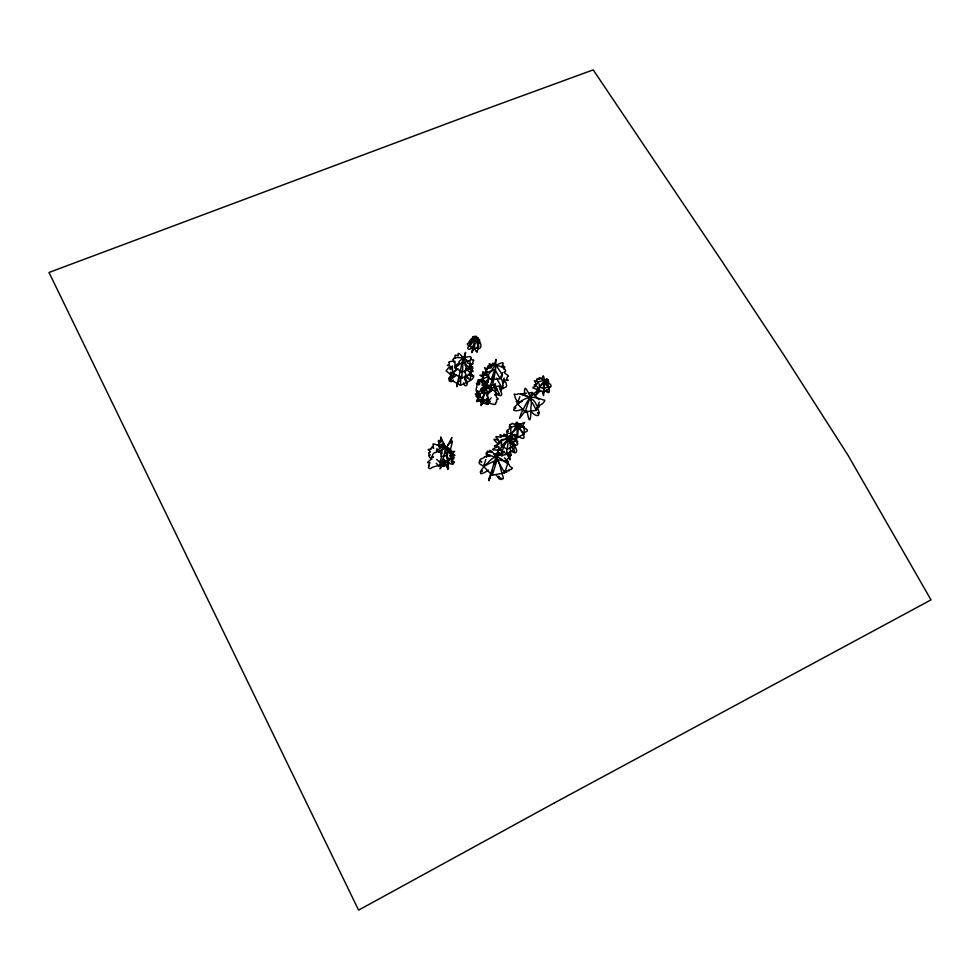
<?xml version="1.0" encoding="UTF-8"?>
<svg xmlns="http://www.w3.org/2000/svg" width="980" height="980" viewBox="0 0 980 980"><rect width="100%" height="100%" fill="white"/><g stroke="black" fill="none" stroke-linecap="round" stroke-linejoin="round"><path stroke-width="1.47" d="M478.534 346.626L475.521 337.72L469.886 346.32L474.198 348.696L478.534 346.626L478.534 342.192M465.757 361.351L469.971 360.628L469.996 368.407L462.487 372.02L454.99 367.819L455.002 361.338M470.51 373.025L470.523 380.461L460.502 385.312L450.482 379.701L450.518 372.253M471.111 363.899L471.123 373.601L461.788 378.109L452.442 372.878L452.466 365.944M469.886 344.838L469.898 341.885M515.345 435.561C515.872 442.556 515.235 439.91 516.497 440.608M486.546 371.677L484.524 367.586L487.391 369.411M516.485 422.356C520.417 421.13 513.042 431.592 510.445 435.377M489.351 478.877L488.824 480.641L490.257 476.329L489.204 479.232M510.899 447.554C509.049 439.64 509.686 442.127 508.265 438.55M543.398 393.531L543.177 392.196L543.263 392.955M482.38 404.042L482.785 402.229L482.491 403.687M539.135 383.829L539.515 386.818L544.059 388.864L544.329 381.624L544.427 382.678M444.381 464.545L444.197 466.076M460.502 385.312L460.906 376.247M461.788 378.109L462.107 371.065M462.487 372.02L462.952 361.828L454.99 367.819M475.974 336.998L475.815 336.642M472.238 351.404L473.61 345.291L473.291 346.393M494.569 391.535L495.488 389.342L496.064 390.04L496.787 389.44L496.799 388.349L495.047 388.852L495.696 387.566L494.778 387.529L494.63 384.981L495.598 383.878L492.83 384.956L492.769 384.099L495.476 370.158L495.99 359.391L494.349 364.964M473.095 348.378C472.385 350.73 474.161 349.505 473.867 347.52M498.943 446.721L498.955 449.416L506.587 453.752L506.966 448.24M508.302 439.885L511.205 434.691L509.245 437.729L510.151 436.884M515.382 425.026L515.468 424.34L517.44 425.871L520.343 423.654L520.013 424.438L524.68 422.368L522.009 426.815L517.489 425.773L516.57 440.632M510.788 426.619L510.825 433.724L517.55 437.448L518.322 427.488L517.428 423.262L514.77 424.597M472.164 351.881L471.931 352.727L473.793 347.68M500.486 455.43L503.965 446.121L508.841 438.06L508.252 439.457L513.238 446.341L507.322 449.281L501.356 445.888L501.307 439.555L509.11 439.444L511.609 437.717L511.229 439.763L513.839 439.444L515.786 439.971L514.549 441.416L517.71 441.441L516.791 442.985L517.599 443.095L517.624 444.626L514.647 445.827L510.935 442.139L511.34 439.922L508.632 440.265L509.514 439.885L508.252 439.457L508.853 438.869L508.314 439.873M507.322 449.281L508.252 439.469L501.356 445.888M444.001 464.863L443.793 466.419M482.16 401.886L481.327 404.789L481.658 403.736M476.072 336.177L478.105 347.741L477.162 352.31L476.109 351.097M443.242 466.394L443.475 464.839M481.67 402.462L481.535 403.417M449.208 378.586L453.899 375.634L449.012 377.937L454.23 373.907L454.169 373.074L452.135 373.111M476.109 350.999L474.271 348.672L475.521 337.72M482.466 375.867L482.932 378.795M481.793 403.307L481.168 405.61L481.964 402.351M542.663 391.388L543.533 395.589L544.562 382.237L546.399 382.151L546.032 382.849L547.783 384.38L546.35 384.405L546.019 382.874M497.436 454.267L498.477 449.869L498.257 450.592M452.148 373.331L450.518 373.405L456.496 369.962L457.048 369.142L455.614 368.897L456.239 368.088M453.691 362.135L454.328 361.853M472.458 351.06L472.262 351.673M487.415 382.874L487.918 380.975L487.268 383.388M450.249 450.396L452.295 442.139L452.344 441.074L451.339 442.801L451.327 440.743L450.469 442.985L451.854 437.533L445.091 450.433L443.352 457.954L441.061 462.719L441.686 462.07L441.331 463.785L442.495 461.225L440.118 468.942L443.585 462.082M478.032 381.159C496.848 381.183 466.015 380.448 483.544 379.395M544.059 388.864L548.016 386.402L544.317 381.661L544.843 380.62L540.433 385.716L536.991 391.853L537.677 390.371L532.875 394.732L533.708 393.311L533.132 393.74L527.485 401.237L521.385 412.85L519.498 418.35L525.243 411.135M459.596 378.635L459.963 377.079M477.848 339.497C479.196 338.468 477.15 337.524 476.305 337.034C474.504 335.895 481.082 339.055 477.689 339.95M468.955 345.695L472.36 339.509L476.011 336.434M482.626 375.058L482.552 372.89L484.39 374.96M507.456 436.762L506.611 433.993L506.709 436.823L507.211 437.484L507.652 435.488L507.885 438.55M457.158 384.479L462.107 362.772L465.537 352.359L464.777 357.957M459.975 378.733L460.086 378.109M458.53 381.735L458.652 381.098L458.309 382.102M482.319 400.967L483.177 398.37M472.911 349.787L473.622 347.349M474.516 341.395C479.159 330.983 466.382 342.547 473.022 338.541M544.476 382.653C545.615 383.217 543.961 382.176 544.99 381.061M442.311 444.234L437.876 444.773L442.874 446.353L440.853 456.435L446.77 455.712L448.228 449.526L443.781 444.063L442.874 446.353L436.406 450.947L436.994 448.473M475.753 339.644L475.276 341.395M472.826 349.946L473.708 347.582M472.336 350.705L472.274 351.048M487.746 382.359L487.758 382.188M482.356 400.832L483.189 398.419M472.813 348.586L472.862 348.084M515.015 435.23L514.892 434.507M498.085 451.658L498.452 450.359L498.097 451.805M498.012 452.123L498.428 449.979M482.626 401.347L483.201 399.276M487.869 381.073L488.444 378.672L482.773 398.909M482.491 401.947L481.94 404.079M544.28 383.217L544.219 383.413M494.288 386.978C491.923 389.783 496.444 385.238 493.969 387.321M467.154 383.609C467.276 386.279 464.251 387.125 463.565 382.947M548.384 387.933C554.3 386.622 549.29 383.094 546.411 381.404C549.18 377.202 544.66 382.335 545.995 379.223C542.112 386.194 551.066 374.924 547.318 382.384M481.572 404.127L481.768 403.405M473.426 345.854L474.541 341.089M487.489 382.592L487.783 381.49M488.922 479.796L490.625 474.222M498.11 450.812L497.95 451.511M482.123 402.768L482.332 401.776M489.008 480.396L489.424 479.024M511.095 438.869L514.071 438.146L513.091 439.493M459.032 380.203L458.628 381.588M482.393 400.367L482.736 399.436M482.197 402.192L481.596 403.821M469.959 380.387L472.446 379.027L473.671 376.786L468.428 374.323L473.855 375.879L469.788 373.711M497.436 452.699L490.747 473.842M486.717 384.675L486.852 384.111M482.405 400.636L482.65 399.913M482.185 401.543L482.43 400.71M497.975 451.204L497.742 452.074L498.036 450.971M526.125 412.433L526.579 410.816L525.452 412.286L525.721 411.404M492.23 470.792L491.874 472.041M474.234 345.205L474.688 343.576M458.101 382.8L456.888 386.769L457.207 384.344M509.147 438.489C504.137 438.869 505.019 439.199 499.543 441.515C497.24 442.274 503.5 442.274 498.612 443.132C497.607 443.695 499.445 444.112 496.002 445.177C490.502 447.554 500.633 445.079 497.277 447.076A4.569 1.629 -16.7 0 1 495.66 447.64C488.199 451.106 496.517 449.293 498.146 450.396A2.817 0.992 -16.8 0 1 498.93 450.09L500.131 449.22M514.659 434.863L515.443 434.569M545.627 380.203L546.999 378.635L546.411 379.909M497.644 453.446L497.987 452.307L497.767 452.907M482.638 399.607L482.442 400.269M495.623 460.11L496.309 457.966M496.541 457.219L497.142 455.271M492.242 475.251L497.142 459.62L508.302 461.715L504.688 472.862L492.242 475.251L483.483 466.443L485.798 459.498M497.411 454.12L497.742 453.066M492.07 471.025L489.008 480.384M514.476 434.483L515.676 435.083M525.354 410.89L525.072 411.747L527.068 411.465L526.689 412.102L524.986 411M494.63 463.111L495.268 461.139M497.754 451.866L497.436 452.723M548.077 380.13L547.93 380.73M455.222 358.166C454.071 353.057 456.558 355.875 458.15 355.813C456.582 347.949 465.966 361.02 465.549 363.727L465.071 365.209L466.835 368.529L466.455 370.22L465.39 369.926L465.524 371.873L464.398 371.396L467.889 378.28L465.316 376.198L465.182 377.827L467.546 383.082L464.716 378.893L467.031 383.548M539.294 402.045L536.354 410.363L525.121 411.882L529.421 399.154M537.922 391.314L538.914 389.709L535.227 396.214M482.895 401.543L484.12 400.514M503.671 368.995C506.17 365.785 503.843 367.745 503.561 365.81C498.943 368.492 505.251 363.213 502.483 362.649C497.926 363.972 492.377 366.483 491.887 370.857C487.771 373.502 487.66 377.312 488.91 379.199C474.896 388.521 492.058 379.37 484.047 386.647M436.762 459.424L439.738 462.34L441.723 456.668M436.235 463.307L439.199 466.211L440.669 461.984M521.875 426.778C525.207 428.64 531.479 430.343 523.749 432.682M525.121 411.882L517.354 403.662L519.841 396.753M491.164 379.677L494.863 369.472L500.168 378.721L491.164 379.677L482.797 371.8L484.267 373.748M489.682 387.088L493.785 375.781M498.587 455.627L499.555 452.981L502.471 455.884M447.248 448.448L447.713 447.578L447.431 448.252M479.698 343.221L479.747 341.016L478.326 339.582L479.624 339.668L478.938 341.53M482.748 402.131L482.552 403.307M500.351 389.097C503.291 387.896 508.485 387.59 506.146 383.891C505.3 376.773 500.682 389.721 504.112 377.998M500.56 391.02L502.85 385.361M538.804 399.632L532.018 392.49L529.898 397.733L531.185 400.257M500.168 378.721L502.679 372.584M488.751 386.083L482.258 379.064L486.068 369.901M481.18 382.31L483.507 376.688M492.732 365.442L488.248 365.908L485.198 373.257L494.863 369.472M544.611 383.523L544.525 386.047M516.411 422.649C515.737 422.723 516.141 425.81 512.185 423.287C511.781 424.61 510.617 424.095 509.478 424.659C511.389 427.28 507.714 424.475 510.066 428.554M510.654 447.48C508.853 445.41 513.14 458.75 507.824 454.12L501.233 455.553M509.527 436.786L510.519 435.341M439.738 462.34L449.11 460.625L452.491 453.115M509.98 436.308L509.514 436.81M509.576 436.896L508.228 439.359M444.026 459.963L444.259 459.399L443.879 460.049M443.34 462.903L442.531 465.659L443.426 464.067M546.522 381.441L548.641 381.343L547.881 382.323M510.531 436.418L510.899 435.892L509.465 437.092M491.176 397.892L488.702 400.845L481.646 399.068L485.161 393.176M490.355 401.31L487.893 404.25L480.874 402.486L483.667 397.794M504.075 451.229L501.429 455.541M544.562 381.722L539.515 386.818M474.002 337.243L472.924 336.961M482.687 393.176L481.156 388.938L485.235 385.189L490.821 385.667L492.364 389.893L488.297 393.654L482.687 393.176L485.112 389.599M547.6 386.598L549.327 387.063L548.359 387.014M510.972 439.555C512.908 435.365 512.43 434.642 510.409 436.627M506.146 460.6L511.425 454.843L509.465 455.529L510.923 454.818L509.87 452.515L510.053 455.014L509.269 452.491L509.355 453.838A4.582 0.956 77.6 0 0 509.735 455.529L509.98 459.877L508.975 457.084M440.473 464.998C437.46 466.211 433.613 466.015 430.171 468.759C426.006 467.57 431.041 466.002 428.554 465.316C432.891 459.216 424.965 465.316 428.591 461.31C433.148 459.363 431.102 452.209 436.198 452.356C440.62 450.482 448.509 445.9 450.188 449.391L447.652 450.494L451.596 450.469L449.575 452.687L454.696 451.363L452.846 452.638L452.956 453.936L450.322 454.855L453.973 454.5L454.941 455.357L452.172 456.864L453.875 457.268L449.624 459.167M542.21 378.721C543.153 373.111 543.741 376.406 544.733 381.269C542.283 380.228 541.119 381.208 537.861 382.114C538.547 383.18 537.285 383.499 535.129 384.662C531.932 385.226 537.616 385.642 535.987 386.402A3.308 1.372 -7.7 0 1 534.762 386.635C529.984 388.007 535.166 388.46 536.476 389.268A2.034 0.845 -7.7 0 1 537.077 389.134L538.584 388.484M477.983 395.834L479.624 393.887M540.642 390.493L536.256 394.573L539.172 389.942L537.983 391.265M480.666 401.163L481.131 401.347M547.379 389.918L543.582 392.282L537.787 389.673L540.666 386.953M511.156 437.386L514.133 434.593M513.998 445.018L515.284 444.761L514.182 445.128M470.829 366.067C472.544 365.332 474.21 369.497 471.013 370.122M545.37 390.689C550.736 395.749 549.633 389.55 548.237 387.174M481.315 399.522C476.207 403.16 475.325 401.763 478.007 398.48C482.491 395.406 477.517 398.431 478.166 397.439C478.926 396.569 476.317 396.912 478.583 395.54C483.361 392.527 482.895 386.635 492.83 384.956M510.825 433.724L518.322 427.488L524.129 426.974L524.202 434.067L517.55 437.448M498.955 449.416L503.144 446.072M452.442 372.878L457.942 368.737M450.482 379.701L456.386 375.267M510.163 438.183L509.331 438.562M488.505 470.18C486.827 471.405 479.11 475.766 480.813 472.593C478.069 471.38 485.835 470.902 480.96 470.694C482.442 468.832 484.377 464.973 487.721 463.124C488.248 461.911 495.255 454.402 498.906 457.77C504.406 460.318 502.495 460.894 509.012 464.312C509.22 467.497 514.427 467.754 511.585 468.869C511.474 470.216 510.788 468.918 508.669 469.873C511.205 471.368 506.305 471.049 505.374 470.302M495.427 392.159C497.019 390.481 495.966 396.202 496.333 397.194C499.702 399.668 497.473 399.485 496.946 399.289C495.513 400.857 498.085 401.861 495.488 402.768C497.632 406.308 490.416 403.319 488.408 402.927M486.68 373.013L486.202 373.625L487.44 374.47M470.89 364.597C475.104 363.776 471.699 363.641 473.193 360.995C476.231 358.704 467.154 360.983 471.441 358.055C470.706 353.939 460.392 359.44 458.873 361.853L459.277 362.747C457.501 364.266 454.059 365.773 456.117 367.182M501.172 449.367L501.454 449.71M523.565 409.579C520.441 409.138 516.95 412.004 513.692 410.228C512.822 407.913 518.775 407.999 514.071 407.607C516.031 405.683 519.535 402.131 521.348 400.943C531.417 394.291 537.714 398.541 544.831 400.257C544.415 401.396 543.214 404.618 537.885 405.757C534.749 405.169 537.052 403.331 534.173 401.249C533.622 399.607 529.531 398.97 529.935 395.883C526.958 390.248 524.043 382.898 524.57 394.438M506.587 453.752L514.133 449.979L511.217 446.868M483.483 466.443L497.142 459.62L504.688 472.862M453.397 380.093C450.849 383.572 447.811 380.595 449.355 378.599M517.354 403.662L522.377 401.298M495.133 391.535C495.255 389.93 477.199 385.03 483.507 389.758C477.211 388.607 483.802 393.164 476.586 390.787C476.954 393.629 481.964 393.764 475.288 393.972C477.64 396.226 474.026 396.165 478.718 397.88M468.893 368.051L467.497 368.247M481.156 388.938L487.55 386.022L490.821 385.667M481.633 399.73L480.629 400.612M484.402 465.916C481.805 465.672 477.824 463.381 479.428 461.862C478.277 459.498 484.941 464.667 479.82 460.233C479.673 458.53 484.463 458.652 484.475 456.68C486.729 457.488 488.934 454.279 493.197 456.46C495.182 457.672 504.749 452.491 501.356 455.553M482.258 379.064L488.947 376.455M482.001 385.532L487.158 383.523M469.138 366.14L470.4 365.748L469.775 364.695L470.67 364.168L467.215 362.796L467.827 361.142C465.978 358.349 455.725 355.495 452.809 359.525C456.95 362.049 446.182 360.885 449.183 362.894L449.318 364.817L447.272 365.369L451.339 366.643L450.825 367.561L451.78 368.468L450.053 369.472L450.077 367.721L448.681 367.684L446.059 370.832L451.18 374.96M536.562 384.65L534.37 380.73L536.44 381.232A3.295 1.372 42.1 0 0 537.42 381.759C536.342 379.542 535.472 377.888 539.735 379.456C536.844 375.524 543.128 379.26 541.891 378.733M489.927 454.806L487.183 455.32L489.669 456.398M486.582 457.121L486.215 453.25L487.795 455.296L486.533 452.148L487.807 452.233L487.758 450.959L489.4 452.282L489.78 450.347L491.201 452.442L491.299 450.947L494.055 454.01L499.555 452.981M439.199 466.211L448.509 464.496L446.488 460.918M518.91 402.057L516.154 401.42L518.175 403.429M526.432 393.237L520.833 393.985L527.313 396.667M529.225 392.87L532.018 392.49M479.833 342.522C481.131 342.939 482.454 350.424 476.733 348.231M475.753 336.728L473.94 336.299L474.026 337.451M494.9 394.327L499.408 393.838L494.447 385.214M493.896 386.635L500.903 385.875L496.493 378.207M537.726 406.308L539.466 406.676L536.734 407.607M469.849 371.898C476.672 371.628 471.564 369.791 467.166 368.86M546.35 389.979L547.073 390.248L546.411 390.175M515.309 427.145L518.322 427.488L524.202 434.067M471.38 340.391L471.368 339.57L471.16 340.268M501.723 441.796L498.906 441.319L498.93 444.014M511.168 433.209C507.995 434.483 504.308 431.127 508.338 431.261C505.141 431.053 508.081 429.693 509.135 429.02C510.139 427.586 514.966 424.928 518.432 426.557C524.619 435.071 527.191 441.833 518.31 436.492M432.033 459.069C429.938 458.603 426.766 453.961 430.22 454.99C428.358 453.226 427.844 452.282 430.379 452.148C430.159 449.563 424.965 449.514 431.114 449.171C430.869 447.529 432.45 447.211 433.528 445.226C431.641 442.801 434.826 444.467 435.83 444.504C437.864 445.863 446.696 447.199 447.811 449.82C451.07 451.952 449.649 452.65 448.08 452.295C450.261 453.36 452.944 455.59 449.6 455.725C453.924 458.603 449.195 453.385 453.642 457.758C455.088 459.755 450.788 459.461 450.506 459.399C459.547 464.545 449.563 461.752 453.311 463.932C453.507 464.961 449.281 463.54 448.289 462.793M512.626 443.242L513.545 442.36L510.874 440.829M513.937 446.059C517.011 447.456 518.959 456.986 510.923 450.69M469.886 346.32L472.36 346.981M504.492 471.993L506.721 472.14L505.178 470.829M478.216 381.306L477.285 382.163L478.804 384.981M485.235 385.189L492.364 389.893M537.432 405.892C537.126 407.704 539.208 411.453 539.343 413.291C534.737 411.551 540.152 414.026 538.375 415.483C535.46 416.255 532.789 413.107 530.633 411.33M548.2 386.708L547.097 384.871M472.421 347.361C470.78 349.958 466.296 350.117 468.318 346.651C470.265 345.805 464.79 344.139 468.771 342.939C469.04 341.824 470.045 339.141 470.474 340.575M541.23 378.77C543.385 378.611 541.781 379.346 544.929 381.257M542.896 379.885L547.428 381.918L548.016 386.402M483.495 377.447L479.869 375.303L487.844 374.776M488.248 365.908L490.894 367.341M498.122 444.565C498.012 442.776 489.939 437.619 496.689 439.689A4.557 1.813 32 0 0 498.159 440.253C499.592 439.028 491.495 435.463 499.31 436.933C504.369 439.297 496.566 432.131 501.944 435.806C504.271 437.117 502.997 433.797 504.48 434.201C505.398 438.55 504.994 433.454 505.521 434.691C505.766 436.088 506.293 434.863 506.452 435.794M517.428 423.262L524.129 426.974M462.499 356.463L464.986 357.847M507.211 436.627L511.977 439.334M442.874 446.353L448.228 449.526M496.235 394.083C509.71 401.212 492.499 380.069 502.875 388.754C502.115 384.687 504.185 382.812 500.584 377.643C505.08 376.982 498.612 369.521 497.142 366.875C495.255 365.785 491.629 360.064 492.364 365.479L489.29 363.555L489.449 367.108M454.941 358.153L454.169 358.006M465.292 375.61L470.523 380.461M465.647 368.492L471.123 373.601M462.952 361.828L469.996 368.407M514.476 434.655L515.456 435.586M448.534 449.257L451.511 452.148M472.924 337.524L473.267 338.529M504.418 457.832L508.302 461.715M518.922 402.021C514.708 399.62 515.333 396.851 514.549 395.332C512.932 392.257 516.436 396.067 518.322 393.715C525.88 395.663 533.292 394.842 530.854 407.925C531.111 415.618 530.033 428.358 527.179 411.576M478.877 394.524C472.96 389.856 478.938 385.961 476.403 383.609C477.873 383.229 478.853 383.437 479.784 380.203C480.506 379.309 482.099 383.119 483.851 384.944C489.473 392.429 484.733 392.662 488.261 398.456C488.591 400.232 487.575 401.237 486.46 398.664C487.795 402.449 488.469 407.19 485.541 402.609M487.379 372.155L485.872 370.648L486.889 369.546L486.276 368.554L490.845 368.002C489.449 362.674 506.231 366.165 505.607 371.383C500.474 372.314 511.303 375.818 507.53 376.712L506.501 378.77L508.216 380.289L503.72 379.885L503.794 381.11L502.593 381.955M473.071 337.635L472.642 336.949M445.447 461.102L445.373 460.441M496.113 474.504C497.191 476.66 501.589 482.601 498.771 476.439C498.232 474.982 502.581 482.479 501.184 478.338C503.573 479.906 503.855 478.424 502.409 474.847C499.788 466.701 500.045 461.409 494.055 454.01M447.076 457.011L449.11 460.625M484.598 401.175L485.174 402.204M444.81 464.912L445.251 465.794L445.177 465.108M532.483 402.792L536.354 410.363M478.742 392.404L481.646 399.068M479.722 399.828L480.874 402.486M507.162 452.282L507.824 456.019M445.104 451.707L446.77 455.712M445.361 463.92L444.577 461.617L447.97 469.334L447.395 466.59L448.485 468.514L448.509 467.497L446.966 461.482L447.97 464.104L448.044 462.389L448.828 463.099L446.892 458.126L447.064 457.366L447.799 458.346L446.439 452.968L447.431 454.99L446.941 450.531L440.767 436.982L441.061 438.771L440.155 441.147L439.53 440.473L439.555 442.213L438.562 440.388L438.219 441.441L439.113 442.495L438.391 445.52M508.473 457.207L508.975 458.554L508.877 457.146M487.17 393.678L488.702 400.845M486.974 399.975L487.893 404.25M548.273 386.267L548.641 389.134M537.42 386.806L537.787 389.673M488.04 391.106L488.297 393.654M502.826 436.529C505.068 434.998 507.934 438.379 508.289 438.893M443.18 465.035L443.23 465.659M443.193 464.667L443.242 465.402M514.059 443.242L514.12 448.632M513.177 441.27L513.226 445.067M543.557 384.234L543.582 392.282M451.854 462.07C449.44 461.531 453.458 461.078 451.854 462.07M447.407 465.745L447.235 464.839L447.48 465.782M492.205 388.019L492.193 388.741L492.205 388.019M488.849 391.682L488.15 391.767L488.849 391.682M438.869 452.037L440.277 451.523L438.869 452.037M439.052 446.77L440.4 447.382L439.052 446.77M514.463 451.376L512.393 450.384L514.463 451.376M486.876 402.18L486.705 401.445L486.974 402.192M443.23 443.254L443.732 444.577L443.254 443.254M490.147 390.273L491.286 390.702L490.147 390.273M448.35 444.724L448.95 443.548L448.375 444.638M547.943 391.486L546.583 390.591L547.943 391.596M483.507 396.165L483.752 395.418L483.52 396.079M433.111 447.235C435.328 450.261 430.955 446.255 433.111 447.235M489.632 386.916L490.662 386.463L489.632 386.916M432.768 456.766C435.12 457.991 430.465 457.341 432.768 456.766M460.061 372.143L460.355 371.555L460.061 372.143M440.657 440.89C441.355 445.067 439.836 438.942 440.657 440.89M482.552 400.955L483.018 399.387L482.552 400.955M473.291 348.941C472.519 352.359 473.952 345.474 473.291 348.941M482.38 384.136L482.944 385.14L482.405 384.136M441.686 464.643L441.086 465.708L441.576 464.618M440.682 453.507L441.809 453.115L440.682 453.507M489.669 477.456L489.424 478.13L489.669 477.456M479.33 382.702L479.6 384.013L479.33 382.702M482.356 402.266L481.891 403.258L482.295 402.204M495.476 394.499C492.977 395.675 497.399 394.94 495.476 394.499M494.043 463.185L493.614 464.606L494.043 463.185M478.693 399.375L477.664 399.705L478.693 399.375M478.105 395.43L477.015 394.781L478.105 395.43M554.374 802.926L358.594 910.126L49 272.464L478.51 111.806L593.219 69.874L721.844 261.121L783.914 355.103L847.945 455.137L931 599.883L554.374 802.926"/></g></svg>
